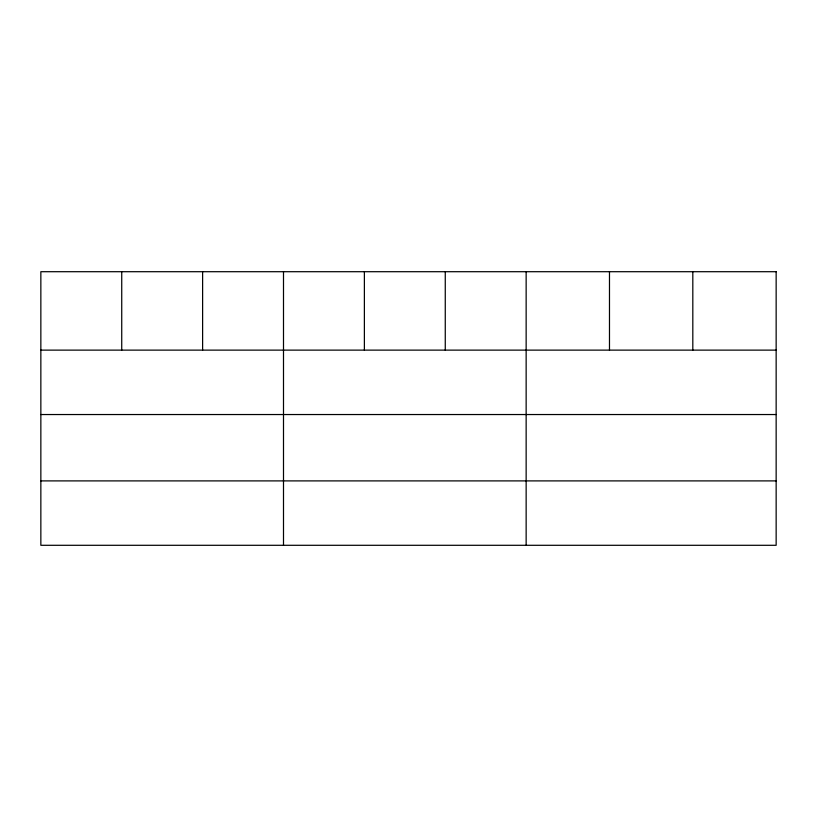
<?xml version="1.0" encoding="UTF-8"?>
<svg xmlns="http://www.w3.org/2000/svg" width="817" height="817" viewBox="0 0 817 817"><rect width="100%" height="100%" fill="white"/><g stroke="black" fill="none" stroke-linecap="round" stroke-linejoin="round"><path stroke-width="1.23" d="M40.85 350.125L776.15 350.125M40.85 414.536L776.15 414.536M40.85 480.896L776.15 480.896M692.816 271.704L692.816 350.125M609.482 271.704L609.482 350.125M526.148 271.704L526.148 545.296M445.265 271.704L445.265 350.125M364.382 271.704L364.382 350.125M283.499 271.704L283.499 545.296M202.616 271.704L202.616 350.125M121.733 271.704L121.733 350.125M776.15 271.704L40.85 271.704L40.85 545.296L776.15 545.296L776.15 271.704"/></g></svg>
